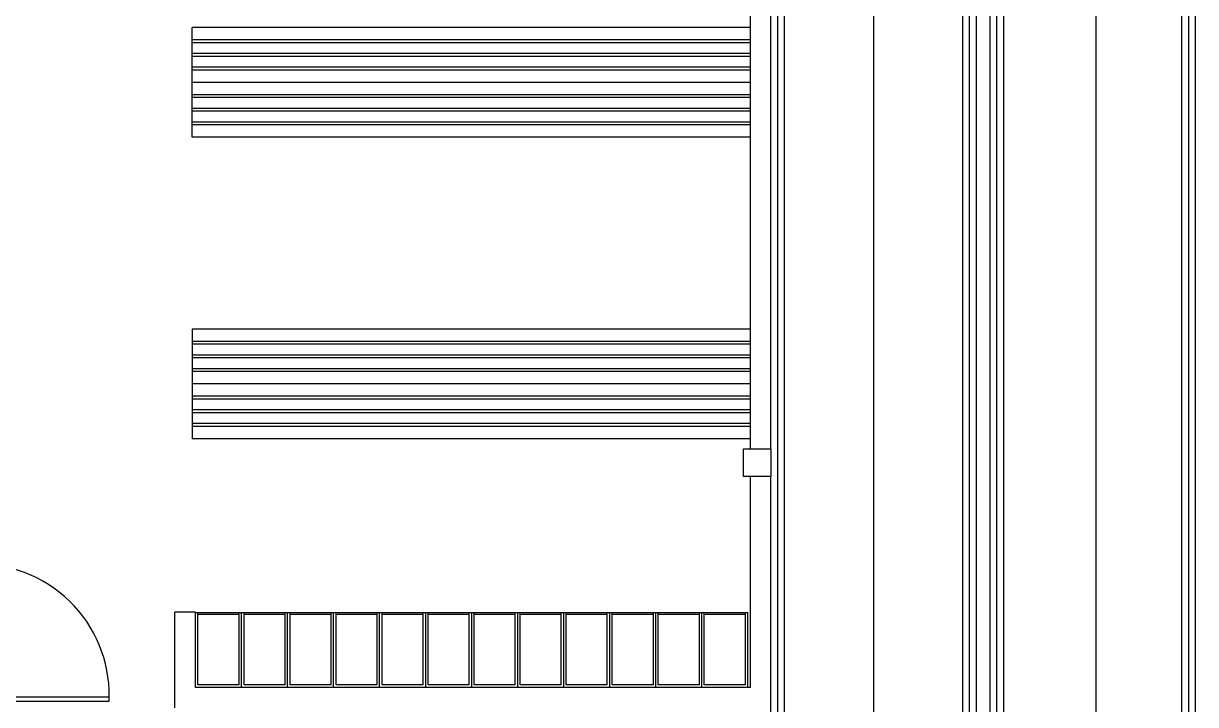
# Model space of a CAD drawing. Header units: inches. Extents: x 542787 to 543192, y 9574025 to 9574373.
# Drawn here: x 543045.46 to 543054.02, y 9574108.53 to 9574113.5 of the extents above; entities that cross this region are included whole.
import ezdxf

# ---------------------------------------------------------------- set-up
doc = ezdxf.new("R2010")
doc.units = ezdxf.units.IN
doc.header["$MEASUREMENT"] = 0
doc.layers.add('I-ARQ', color=8, linetype='Continuous')

msp = doc.modelspace()

# ---------------------------------------------------------------- linework, layer by layer
at = {"layer": 'I-ARQ'}
for p, q in [((543052.371, 9574106.7045), (543052.371, 9574124.6545)), ((543052.371, 9574106.7045), (543052.371, 9574124.6545)), ((543052.421, 9574106.7545), (543052.421, 9574124.7045)), ((543052.421, 9574106.7545), (543052.421, 9574124.7045)), ((543052.321, 9574106.6545), (543052.321, 9574124.6045)), ((543052.321, 9574106.6545), (543052.321, 9574124.6045)), ((543052.571, 9574106.7045), (543052.571, 9574123.8545)), ((543052.571, 9574106.7045), (543052.571, 9574123.8545)), ((543052.621, 9574106.6545), (543052.621, 9574123.8545)), ((543052.621, 9574106.6545), (543052.621, 9574123.8545)), ((543053.921, 9574105.6545), (543053.921, 9574123.8545)), ((543053.921, 9574105.6545), (543053.921, 9574123.8545)), ((543053.971, 9574105.6045), (543053.971, 9574123.8545)), ((543053.971, 9574105.6045), (543053.971, 9574123.8545)), ((543050.971, 9574106.7545), (543050.971, 9574123.5545)), ((543050.971, 9574106.7545), (543050.971, 9574123.5545)), ((543051.021, 9574106.7545), (543051.021, 9574123.5545)), ((543051.021, 9574106.7545), (543051.021, 9574123.5545)), ((543052.521, 9574106.7545), (543052.521, 9574123.5545)), ((543052.521, 9574106.7545), (543052.521, 9574123.5545)), ((543054.021, 9574106.7545), (543054.021, 9574123.5545)), ((543054.021, 9574106.7545), (543054.021, 9574123.5545)), ((543050.771, 9574110.392), (543050.771, 9574115.0295)), ((543050.921, 9574110.392), (543050.921, 9574115.0295)), ((543050.771, 9574113.4697), (543046.696, 9574113.4697)), ((543046.696, 9574112.6697), (543046.696, 9574113.4697)), ((543050.771, 9574113.3797), (543046.696, 9574113.3797)), ((543050.771, 9574113.3597), (543046.696, 9574113.3597)), ((543050.771, 9574113.2797), (543046.696, 9574113.2797)), ((543050.771, 9574113.2597), (543046.696, 9574113.2597)), ((543050.771, 9574113.1797), (543046.696, 9574113.1797)), ((543050.771, 9574113.1597), (543046.696, 9574113.1597)), ((543050.771, 9574113.0697), (543046.696, 9574113.0697)), ((543050.771, 9574112.9797), (543046.696, 9574112.9797)), ((543050.771, 9574112.9597), (543046.696, 9574112.9597)), ((543050.771, 9574112.8797), (543046.696, 9574112.8797)), ((543050.771, 9574112.8597), (543046.696, 9574112.8597)), ((543050.771, 9574112.7797), (543046.696, 9574112.7797)), ((543050.771, 9574112.7597), (543046.696, 9574112.7597)), ((543050.771, 9574112.6697), (543046.696, 9574112.6697)), ((543050.771, 9574111.267), (543046.696, 9574111.267)), ((543046.696, 9574111.267), (543046.696, 9574110.467)), ((543050.771, 9574111.177), (543046.696, 9574111.177)), ((543050.771, 9574111.157), (543046.696, 9574111.157)), ((543050.771, 9574111.077), (543046.696, 9574111.077)), ((543050.771, 9574111.057), (543046.696, 9574111.057)), ((543050.771, 9574110.977), (543046.696, 9574110.977)), ((543050.771, 9574110.957), (543046.696, 9574110.957)), ((543050.771, 9574110.867), (543046.696, 9574110.867)), ((543050.771, 9574110.777), (543046.696, 9574110.777)), ((543050.771, 9574110.757), (543046.696, 9574110.757)), ((543050.771, 9574110.677), (543046.696, 9574110.677)), ((543050.771, 9574110.657), (543046.696, 9574110.657)), ((543050.771, 9574110.577), (543046.696, 9574110.577)), ((543050.771, 9574110.557), (543046.696, 9574110.557)), ((543050.771, 9574110.467), (543046.696, 9574110.467)), ((543050.721, 9574110.192), (543050.721, 9574110.392)), ((543050.721, 9574110.392), (543050.921, 9574110.392)), ((543050.721, 9574110.192), (543050.721, 9574110.392)), ((543050.721, 9574110.392), (543050.921, 9574110.392)), ((543050.921, 9574110.392), (543050.921, 9574110.192)), ((543050.921, 9574110.392), (543050.921, 9574110.192)), ((543050.921, 9574110.192), (543050.721, 9574110.192)), ((543050.921, 9574110.192), (543050.721, 9574110.192)), ((543050.771, 9574108.6501), (543050.771, 9574110.192)), ((543050.921, 9574105.7545), (543050.921, 9574110.192)), ((543046.571, 9574108.5001), (543046.571, 9574109.2001)), ((543046.721, 9574109.2001), (543046.571, 9574109.2001)), ((543046.721, 9574108.6501), (543046.721, 9574109.2001)), ((543046.721, 9574108.6501), (543046.721, 9574109.1981)), ((543046.721, 9574109.1981), (543047.039, 9574109.1981)), ((543046.739, 9574108.6681), (543046.739, 9574109.1981)), ((543047.039, 9574109.1981), (543047.057, 9574109.1981)), ((543047.039, 9574108.6681), (543047.039, 9574109.1981)), ((543047.057, 9574108.6501), (543047.057, 9574109.1981)), ((543047.057, 9574109.1981), (543047.375, 9574109.1981)), ((543047.057, 9574108.6501), (543047.057, 9574109.1981)), ((543047.075, 9574108.6681), (543047.075, 9574109.1981)), ((543047.375, 9574109.1981), (543047.393, 9574109.1981)), ((543047.375, 9574108.6681), (543047.375, 9574109.1981)), ((543047.393, 9574108.6501), (543047.393, 9574109.1981)), ((543047.393, 9574108.6501), (543047.393, 9574109.1981)), ((543047.393, 9574109.1981), (543047.711, 9574109.1981)), ((543047.411, 9574108.6681), (543047.411, 9574109.1981)), ((543047.711, 9574109.1981), (543047.729, 9574109.1981)), ((543047.711, 9574108.6681), (543047.711, 9574109.1981)), ((543047.729, 9574108.6501), (543047.729, 9574109.1981)), ((543047.729, 9574108.6501), (543047.729, 9574109.1981)), ((543047.729, 9574109.1981), (543048.047, 9574109.1981)), ((543047.747, 9574108.6681), (543047.747, 9574109.1981)), ((543048.047, 9574109.1981), (543048.065, 9574109.1981)), ((543048.047, 9574108.6681), (543048.047, 9574109.1981)), ((543048.065, 9574108.6501), (543048.065, 9574109.1981)), ((543048.065, 9574108.6501), (543048.065, 9574109.1981)), ((543048.065, 9574109.1981), (543048.383, 9574109.1981)), ((543048.083, 9574108.6681), (543048.083, 9574109.1981)), ((543048.383, 9574109.1981), (543048.401, 9574109.1981)), ((543048.383, 9574108.6681), (543048.383, 9574109.1981)), ((543048.401, 9574108.6501), (543048.401, 9574109.1981)), ((543048.401, 9574108.6501), (543048.401, 9574109.1981)), ((543048.401, 9574109.1981), (543048.719, 9574109.1981)), ((543048.419, 9574108.6681), (543048.419, 9574109.1981)), ((543048.719, 9574109.1981), (543048.737, 9574109.1981)), ((543048.719, 9574108.6681), (543048.719, 9574109.1981)), ((543048.737, 9574108.6501), (543048.737, 9574109.1981)), ((543048.737, 9574108.6501), (543048.737, 9574109.1981)), ((543048.737, 9574109.1981), (543049.055, 9574109.1981)), ((543048.755, 9574108.6681), (543048.755, 9574109.1981)), ((543049.055, 9574109.1981), (543049.073, 9574109.1981)), ((543049.055, 9574108.6681), (543049.055, 9574109.1981)), ((543049.073, 9574108.6501), (543049.073, 9574109.1981)), ((543049.073, 9574108.6501), (543049.073, 9574109.1981)), ((543049.073, 9574109.1981), (543049.391, 9574109.1981)), ((543049.091, 9574108.6681), (543049.091, 9574109.1981)), ((543049.391, 9574109.1981), (543049.409, 9574109.1981)), ((543049.391, 9574108.6681), (543049.391, 9574109.1981)), ((543049.409, 9574108.6501), (543049.409, 9574109.1981)), ((543049.409, 9574108.6501), (543049.409, 9574109.1981)), ((543049.409, 9574109.1981), (543049.727, 9574109.1981)), ((543049.427, 9574108.6681), (543049.427, 9574109.1981)), ((543049.727, 9574109.1981), (543049.745, 9574109.1981)), ((543049.727, 9574108.6681), (543049.727, 9574109.1981)), ((543049.745, 9574108.6501), (543049.745, 9574109.1981)), ((543049.745, 9574108.6501), (543049.745, 9574109.1981)), ((543049.745, 9574109.1981), (543050.063, 9574109.1981)), ((543049.763, 9574108.6681), (543049.763, 9574109.1981)), ((543050.063, 9574109.1981), (543050.081, 9574109.1981)), ((543050.063, 9574108.6681), (543050.063, 9574109.1981)), ((543050.081, 9574108.6501), (543050.081, 9574109.1981)), ((543050.081, 9574108.6501), (543050.081, 9574109.1981)), ((543050.081, 9574109.1981), (543050.399, 9574109.1981)), ((543050.099, 9574108.6681), (543050.099, 9574109.1981)), ((543050.399, 9574109.1981), (543050.417, 9574109.1981)), ((543050.399, 9574108.6681), (543050.399, 9574109.1981)), ((543050.417, 9574108.6501), (543050.417, 9574109.1981)), ((543050.417, 9574108.6501), (543050.417, 9574109.1981)), ((543050.417, 9574109.1981), (543050.735, 9574109.1981)), ((543050.435, 9574108.6681), (543050.435, 9574109.1981)), ((543050.735, 9574109.1981), (543050.753, 9574109.1981)), ((543050.735, 9574108.6681), (543050.735, 9574109.1981)), ((543050.753, 9574108.6501), (543050.753, 9574109.1981)), ((543050.771, 9574108.6501), (543046.721, 9574108.6501)), ((543047.057, 9574108.6501), (543046.721, 9574108.6501)), ((543047.039, 9574108.6681), (543046.739, 9574108.6681)), ((543047.393, 9574108.6501), (543047.057, 9574108.6501)), ((543047.375, 9574108.6681), (543047.075, 9574108.6681)), ((543047.729, 9574108.6501), (543047.393, 9574108.6501)), ((543047.711, 9574108.6681), (543047.411, 9574108.6681)), ((543048.065, 9574108.6501), (543047.729, 9574108.6501)), ((543048.047, 9574108.6681), (543047.747, 9574108.6681)), ((543048.401, 9574108.6501), (543048.065, 9574108.6501)), ((543048.383, 9574108.6681), (543048.083, 9574108.6681)), ((543048.737, 9574108.6501), (543048.401, 9574108.6501)), ((543048.719, 9574108.6681), (543048.419, 9574108.6681)), ((543049.073, 9574108.6501), (543048.737, 9574108.6501)), ((543049.055, 9574108.6681), (543048.755, 9574108.6681)), ((543049.409, 9574108.6501), (543049.073, 9574108.6501)), ((543049.391, 9574108.6681), (543049.091, 9574108.6681)), ((543049.745, 9574108.6501), (543049.409, 9574108.6501)), ((543049.727, 9574108.6681), (543049.427, 9574108.6681)), ((543050.081, 9574108.6501), (543049.745, 9574108.6501)), ((543050.063, 9574108.6681), (543049.763, 9574108.6681)), ((543050.417, 9574108.6501), (543050.081, 9574108.6501)), ((543050.399, 9574108.6681), (543050.099, 9574108.6681)), ((543050.753, 9574108.6501), (543050.417, 9574108.6501)), ((543050.735, 9574108.6681), (543050.435, 9574108.6681)), ((543046.091, 9574108.5801), (543045.091, 9574108.5801)), ((543045.091, 9574108.5501), (543046.091, 9574108.5501)), ((543046.091, 9574108.5501), (543046.091, 9574108.5801))]:
    msp.add_line(p, q, dxfattribs=at)
for points in [[(543053.296, 9574106.9045), (543053.296, 9574114.6545)], [(543053.296, 9574106.9045), (543053.296, 9574114.6545)], [(543051.671, 9574114.4045), (543051.671, 9574106.6545)], [(543051.671, 9574114.4045), (543051.671, 9574106.6545)], [(543047.039, 9574109.1831), (543046.739, 9574109.1831)], [(543047.375, 9574109.1831), (543047.075, 9574109.1831)], [(543047.711, 9574109.1831), (543047.411, 9574109.1831)], [(543048.047, 9574109.1831), (543047.747, 9574109.1831)], [(543048.383, 9574109.1831), (543048.083, 9574109.1831)], [(543048.719, 9574109.1831), (543048.419, 9574109.1831)], [(543049.055, 9574109.1831), (543048.755, 9574109.1831)], [(543049.391, 9574109.1831), (543049.091, 9574109.1831)], [(543049.727, 9574109.1831), (543049.427, 9574109.1831)], [(543050.063, 9574109.1831), (543049.763, 9574109.1831)], [(543050.399, 9574109.1831), (543050.099, 9574109.1831)], [(543050.735, 9574109.1831), (543050.435, 9574109.1831)]]:
    msp.add_lwpolyline(points, dxfattribs=at)
msp.add_arc((543045.1349, 9574108.5949), 0.9562, 359.11178, 92.63314, dxfattribs=at)

doc.saveas('drawing.dxf')
